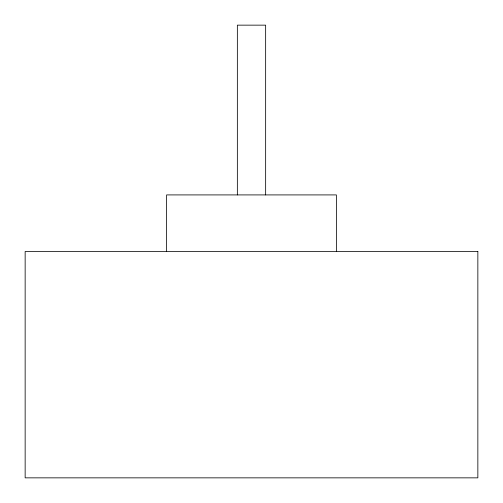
<?xml version="1.0" encoding="UTF-8"?>
<svg xmlns="http://www.w3.org/2000/svg" width="503" height="503" viewBox="0 0 503 503"><rect width="100%" height="100%" fill="white"/><g stroke="black" fill="none" stroke-linecap="round" stroke-linejoin="round"><path stroke-width="0.75" d="M336.381 251.5L336.381 194.913L166.619 194.913L166.619 251.5M265.647 194.913L265.647 25.15L237.353 25.15L237.353 194.913M477.85 251.5L25.15 251.5L25.15 477.85L477.85 477.85L477.85 251.5"/></g></svg>
